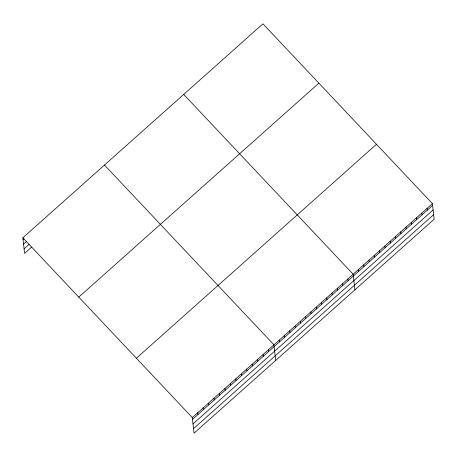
<?xml version="1.0" encoding="UTF-8"?>
<svg xmlns="http://www.w3.org/2000/svg" width="457" height="457" viewBox="0 0 457 457"><rect width="100%" height="100%" fill="white"/><g stroke="black" fill="none" stroke-linecap="round" stroke-linejoin="round"><path stroke-width="0.69" d="M22.85 237.777L262.952 23.821L432.402 203.622L434.15 219.223L194.048 433.179L192.3 417.578L22.85 237.777L24.598 253.378L31.527 247.208M23.05 239.565L24.038 238.685M23.564 244.124L26.529 241.479M24.09 248.819L29.037 244.409M78.77 297.113L318.872 83.157M136.38 358.242L376.482 144.286M192.3 417.578L432.402 203.622M192.5 419.366L432.602 205.404M193.008 423.925L433.11 209.969M193.54 428.62L433.636 214.664M183.72 94.428L353.164 274.229L354.918 289.829M104.482 165.034L273.932 344.829L275.685 360.436M427.118 208.329L427.318 210.111M421.834 213.036L422.034 214.819M416.556 217.743L416.755 219.526M411.271 222.45L411.471 224.233M405.987 227.158L406.187 228.94M400.709 231.865L400.909 233.647M395.425 236.572L395.625 238.354M390.141 241.279L390.341 243.061M384.863 245.986L385.062 247.768M379.578 250.693L379.778 252.475M374.294 255.4L374.494 257.182M369.016 260.107L369.216 261.89M363.732 264.814L363.932 266.597M358.448 269.521L358.648 271.304M347.886 278.936L348.085 280.718M342.601 283.643L342.801 285.425M337.317 288.35L337.523 290.132M332.039 293.057L332.239 294.839M326.755 297.764L326.955 299.546M321.471 302.471L321.677 304.253M316.193 307.178L316.393 308.961M310.909 311.885L311.108 313.668M305.624 316.592L305.824 318.375M300.346 321.3L300.546 323.082M295.062 326.007L295.262 327.789M289.778 330.714L289.978 332.496M284.5 335.421L284.7 337.203M279.216 340.128L279.416 341.91M268.493 349.679L268.693 351.467M263.049 354.529L263.249 356.317M257.605 359.379L257.805 361.167M252.167 364.229L252.367 366.017M246.723 369.079L246.923 370.867M241.279 373.929L241.479 375.717M235.835 378.779L236.041 380.567M230.397 383.629L230.596 385.417M224.953 388.479L225.152 390.267M219.509 393.328L219.708 395.116M214.07 398.178L214.27 399.966M208.626 403.028L208.826 404.816M203.182 407.878L203.382 409.666M197.744 412.728L197.944 414.516"/></g></svg>
